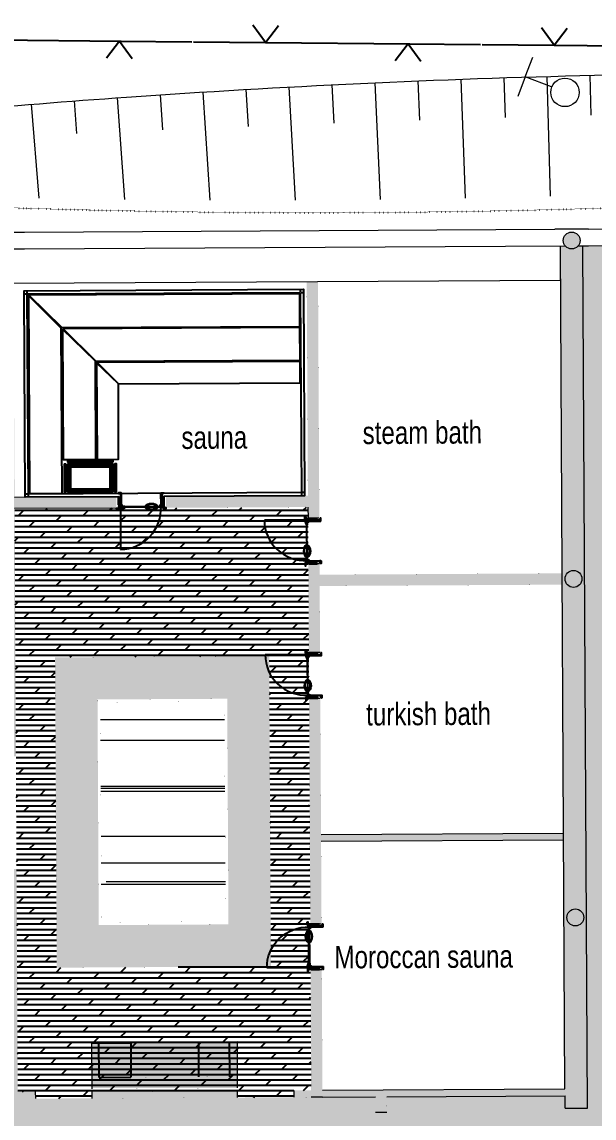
# Model space of a CAD drawing. Header units: millimetres. Extents: x 15176 to 113240, y 14038 to 107702.
# Drawn here: x 53971 to 64114, y 85142 to 104573 of the extents above; entities that cross this region are included whole.
import ezdxf

# ---------------------------------------------------------------- set-up
doc = ezdxf.new("R2010")
doc.units = ezdxf.units.MM
doc.linetypes.add('ADOT1', pattern=[1.6, 0.1, -1.5])
for name, color, linetype in [('contur floor', 175, 'Continuous'), ('doors', 4, 'Continuous'), ('furniture', 34, 'Continuous'), ('hatch', 252, 'Continuous'), ('txt', 164, 'Continuous'), ('wall', 5, 'Continuous')]:
    doc.layers.add(name, color=color, linetype=linetype)
doc.layers.add('plants', color=3, linetype='Continuous', lineweight=25)
doc.styles.add('KOTE', font='romrust.shx', dxfattribs={"width": 0.8})
pattern_1 = [(0, (0, 0), (0, 95.25), []), (45, (0, 0), (-190.4998701525148, 190.4998701525148), [134.7038418160373, -269.4076836320746])]

# ---------------------------------------------------------------- blocks, each defined once
blk = doc.blocks.new('476_3')
for p, q in [((-2.443, 0), (-2.887, 0.61)), ((-2.443, 0), (-1.999, 0.61)), ((-4.942, 0), (-2.443, 0)), ((-2.443, 0), (2.554, 0)), ((-2.443, 0), (-2.443, 0)), ((2.499, 0), (2.055, -0.61)), ((2.499, 0), (4.998, 0)), ((2.499, 0), (2.943, -0.61))]:
    blk.add_line(p, q)
blk = doc.blocks.new('d1')
h = blk.add_hatch(color=4)
edge = h.paths.add_edge_path()
edge.add_arc((-222.3282051278147, -57.29524634482004), 2.512820512842154, 270, 450)
edge.add_line((-222.3282051278147, -54.78242583197789), (-228.8615384611403, -54.78242583197789))
edge.add_line((-228.8615384611403, -54.78242583197789), (-228.8615384611403, -53.77729762692252))
edge.add_arc((-229.866666666283, -53.77729762695162), 1.005128205142682, 1.6590189e-09, 90.00000000165902)
edge.add_line((-229.8666666663121, -52.77216942180894), (-231.3743589739533, -52.77216942180894))
edge.add_arc((-231.3743589739552, -53.77729762692071), 1.005128205111767, 89.99999999989632, 179.9999999998959)
edge.add_line((-232.3794871790669, -53.77729762691888), (-232.3794871790669, -60.81319506277578))
edge.add_arc((-231.3743589739242, -60.81319506280488), 1.005128205142682, 179.999999998341, 269.999999998341)
edge.add_line((-231.3743589739533, -61.81832326794756), (-229.8666666663121, -61.81832326794756))
edge.add_arc((-229.8666666663175, -60.8131950627776), 1.005128205169967, 270.000000000311, 360.0000000003111)
edge.add_line((-228.8615384611476, -60.81319506277214), (-228.8615384611476, -59.80806685765856))
edge.add_line((-228.8615384611476, -59.80806685765856), (-222.3282051278147, -59.8080668576622))
h = blk.add_hatch(color=4)
edge = h.paths.add_edge_path()
edge.add_line((-237.9999999997235, -750.0674663428326), (-236.9009804861354, -750.0674663428354))
edge.add_ellipse((-241.9999999999127, -755.5674663428181), major_axis=(-3.013117404174544, 6.868123725708839), ratio=0.999999999988732, start_angle=274.1305775480669, end_angle=293.47901019734525, ccw=False)
edge.add_line((-235.366750419038, -752.0674663428908), (-238.4292857854324, -752.0674663428899))
edge.add_ellipse((-241.9999999997308, -755.5674663429127), major_axis=(4.578749150377955, 2.008744936074858), ratio=0.999999999998859, start_angle=20.73944226521934, end_angle=111.8854342637375)
edge.add_line((-245.5707142140163, -752.0674663428908), (-248.6332495804107, -752.0674663428899))
edge.add_ellipse((-241.9999999996799, -755.5674663428617), major_axis=(6.868123725537288, 3.013117404099283), ratio=0.9999999999989284, start_angle=47.71800071070612, end_angle=128.4942989801079, ccw=False)
edge.add_line((-239.6084952827223, -748.4589710598339), (-237.9999999997268, -750.0674663428327))
edge = h.paths.add_edge_path(flags=16)
edge.add_line((-236.9009804861344, -750.0674663428399), (-237.9999999997225, -750.0674663428372))
edge.add_line((-237.9999999997235, -750.0674663428326), (-239.608495282719, -748.4589710598337))
edge.add_ellipse((-241.9999999996871, -755.5674663427744), major_axis=(-3.013117404065715, 6.868123725460771), ratio=0.9999999999994826, start_angle=293.47901019838963, end_angle=317.7180007104588, ccw=False)
h = blk.add_hatch(color=4)
edge = h.paths.add_edge_path()
edge.add_arc((-222.3282051279239, -745.5341330095689), 2.512820512809412, -90, 90, ccw=False)
edge.add_line((-222.3282051279239, -748.0469535223783), (-228.8615384612494, -748.0469535223783))
edge.add_line((-228.8615384612494, -748.0469535223783), (-228.8615384612494, -749.0520817275574))
edge.add_arc((-229.866666666363, -749.0520817274919), 1.005128205113579, 269.9999999962672, 359.9999999962672, ccw=False)
edge.add_line((-229.8666666664285, -750.0572099326055), (-231.3743589740625, -750.0572099326127))
edge.add_arc((-231.374358974088, -749.0520817275246), 1.005128205088113, 180.0000000014516, 270.00000000145167, ccw=False)
edge.add_line((-232.3794871791761, -749.0520817275501), (-232.3794871791761, -742.0161842916459))
edge.add_arc((-231.3743589740334, -742.0161842916168), 1.005128205142682, 90.00000000165898, 180.000000001659, ccw=False)
edge.add_line((-231.3743589740625, -741.0110560864741), (-229.8666666664285, -741.0110560864669))
edge.add_arc((-229.8666666664285, -742.0161842916459), 1.005128205179062, 0, 90, ccw=False)
edge.add_line((-228.8615384612494, -742.0161842916459), (-228.8615384612494, -743.0213124967595))
edge.add_line((-228.8615384612494, -743.0213124967595), (-222.3282051279239, -743.0213124967595))
at = {"color": 4}
for p, q in [((-267.930802023584, -30.33087803171293), (-987.654008713318, -30.33087803160015)), ((-267.9308020235767, -27.33087803175658), (-255.999999999658, -27.33087803175658)), ((-267.930802023584, -33.33087803174203), (-255.999999999658, -33.33087803174567)), ((-259.5014989939664, -89.95659023869302), (-223.6646634869685, -89.9565902387003))]:
    blk.add_line(p, q, dxfattribs=at)
for points in [[(-255.9999999996653, -1.163254740731645), (-255.9999999996653, -11.16325474073528), (-265.9999999996653, -11.16325474073165, -0.4142135623730969), (-268.9999999996071, -8.163254740731645), (-268.9999999996071, 35.83674525932656, -0.414213562373095), (-265.999999999658, 38.83674525926835), (-255.999999999658, 38.83674525926835), (-255.9999999996653, 2.836745259268355), (-260.9999999996726, 2.836745259271993), (-260.9999999996653, -1.163254740731645), (-256.0107693475584, -1.163254740735283)], [(-255.999999999789, -801.4985013226506), (-255.999999999789, -791.4985013226506), (-265.999999999789, -791.4985013226433, 0.4142135623730969), (-268.9999999997308, -794.4985013227088), (-268.9999999997453, -838.4985013227015, 0.414213562373095), (-265.9999999997963, -841.4985013226433), (-255.9999999997963, -841.4985013226506), (-255.9999999997963, -805.4985013227088), (-260.9999999997963, -805.4985013227088), (-260.9999999997963, -801.4985013226506), (-256.0107693476821, -801.4985013226506)]]:
    blk.add_lwpolyline(points, format="xyb", dxfattribs=at)
for points in [[(-260.9999999996726, 2.836745259271993), (-260.9999999996653, -1.163254740731645), (-232.9999999995998, -1.163254740738921), (-232.9999999996071, 2.836745259264717)], [(-199.7128205124318, -2.661756063440407), (-199.7128205124318, 3.338243936563231), (-56.00000000003638, 3.338243936563231), (-56.0000000000291, -2.661756063436769)], [(-232.2740132373583, -68.95659023869666), (-232.2740132373583, -110.9565902387585), (-226.2740132373656, -110.9565902387585), (-226.2740132373583, -68.9565902387003)], [(-260.9999999997963, -805.4985013227088), (-260.9999999997963, -801.4985013226506), (-232.9999999997308, -801.4985013226578), (-232.9999999997308, -805.498501322716)], [(-199.7128205125555, -800.6617560634804), (-199.7128205125555, -806.6617560634222), (-56.00000000016007, -806.661756063444), (-56.00000000016007, -800.661756063495)]]:
    blk.add_lwpolyline(points, close=True, dxfattribs=at)
for points in [[(-2.91038e-11, 1.09139e-11), (-4.36557e-11, -49.99999999998909), (9.999999999956344, -49.99999999998909, 0.4142135623730969), (13.00000000002183, -46.99999999998909), (13.0000000000291, -2.999999999989086, 0.414213562373095), (9.999999999970896, 1.09139e-11)], [(-240.725986761885, -110.9565902387585), (-240.725986761885, -68.95659023869302, -0.3530778880241974), (-259.7004055733196, -46.95574974928968), (-259.7259867618777, -31.95659023875123, 1), (-275.7259867618777, -31.95659023874759), (-249.1884690918087, -109.6034011994743, 0.3207328059167949), (-247.2959481325524, -110.9565902387585)], [(-228.8615384611403, -50.76191301152357), (-228.8615384611403, -54.78242583197789), (-219.8153846150017, -54.78242583197789), (-219.8153846150017, -59.8080668576622), (-228.8615384611476, -59.80806685765856), (-228.8615384611476, -63.82857967823293), (-202.2256410252521, -63.82857967823293), (-199.7128205124391, -61.31575916536167), (-199.7128205124318, -3.843698544518702), (-202.2256410252448, -1.330878031705652), (-207.5025641022003, -1.330878031705652), (-208.0836018745467, -6.859083159917645), (-211.9471673554144, -6.859083159917645), (-212.5282051278191, -1.330878031705652), (-216.5358919212813, -1.330878031705652), (-217.6460846330301, -2.33050003936296), (-218.7559172868641, -12.88985239071553), (-218.8087389025241, -13.39241649330143), (-220.3179487175803, -13.39241649329779, -0.799999999999304), (-235.3948717945241, -13.39241649329415), (-236.9040816095876, -13.39241649329779), (-238.0667358789506, -2.330500039355684), (-239.1769285907649, -1.330878031698376), (-243.1846153842198, -1.330878031702014), (-243.7656531565808, -6.859083159910369), (-247.6292186374994, -6.859083159910369), (-248.2102564099041, -1.330878031698376), (-253.487179486794, -1.330878031698376), (-255.9999999996653, -3.843698544569634), (-255.9999999996726, -50.7619130115163)], [(-222.3282051278147, -59.8080668576622, 1), (-222.3282051278147, -54.78242583197789), (-228.8615384611403, -54.78242583197789), (-228.8615384611403, -53.77729762692252, 0.4142135623730951), (-229.8666666663121, -52.77216942180894), (-231.3743589739533, -52.77216942180894, 0.4142135623730909), (-232.3794871790669, -53.77729762691888), (-232.3794871790669, -60.81319506277578, 0.4142135623730951), (-231.3743589739533, -61.81832326794756), (-229.8666666663121, -61.81832326794756, 0.4142135623730951), (-228.8615384611476, -60.81319506277214), (-228.8615384611476, -59.80806685765856)], [(-240.4999999996871, -515.330878031742), (-240.4999999996799, -465.8292870633995, 0.483071960871544), (-240.4999999997235, -700.8324689999681), (-240.499999999709, -651.3308780316838), (-259.19473963778, -651.3308780316838, -0.2764185224987325), (-266.24563826347, -647.1104055907454, -0.2511164052751979), (-266.2456382634482, -519.5513504726805, -0.2764185224987318), (-259.1947396377582, -515.330878031742)], [(-232.4999999996362, -515.330878031742), (-232.4999999996217, -465.8292870633995, -0.483071960871544), (-232.499999999658, -700.8324689999754), (-232.4999999996508, -651.3308780316911), (-213.8052603616379, -651.3308780316911, 0.2764185224987325), (-206.7543617358897, -647.1104055907526, 0.2511164052751979), (-206.7543617358751, -519.5513504726878, 0.2764185224987318), (-213.8052603616234, -515.3308780317493)], [(-228.8615384612494, -752.0674663428981), (-228.8615384612494, -748.0469535223783), (-219.8153846151108, -748.0469535223856), (-219.8153846151108, -743.0213124967595), (-228.8615384612494, -743.0213124967595), (-228.8615384612494, -739.0007996762397), (-202.225641025354, -739.000799676247), (-199.7128205125482, -741.51362018906), (-199.7128205125555, -798.985680809903), (-202.2256410253685, -801.4985013226578), (-207.5025641023167, -801.4985013226578), (-208.0836018746777, -795.970296194504), (-211.9471673555308, -795.970296194504), (-212.5282051279428, -801.4985013226578), (-216.535891921405, -801.4985013226578), (-217.6460846331611, -800.4988793150587), (-218.7559172869878, -789.9395269637062), (-218.8087389026477, -789.4369628611203), (-220.317948717704, -789.4369628611203, 0.799999999999304), (-235.3948717946405, -789.436962861113), (-236.9040816096967, -789.4369628611785), (-238.0667358790743, -800.4988793150515), (-239.1769285908958, -801.4985013226506), (-243.1846153843362, -801.4985013226506), (-243.7656531566972, -795.9702961944968), (-247.6292186376158, -795.9702961944968), (-248.2102564100278, -801.4985013226506), (-253.4871794869105, -801.4985013226578), (-255.999999999789, -798.9856808098375), (-255.9999999997817, -752.0674663428908)], [(-222.3282051279239, -743.0213124967595, -1), (-222.3282051279239, -748.0469535223783), (-228.8615384612494, -748.0469535223783), (-228.8615384612494, -749.0520817275574, -0.4142135623730951), (-229.8666666664285, -750.0572099326055), (-231.3743589740625, -750.0572099326127, -0.4142135623730909), (-232.3794871791761, -749.0520817275501), (-232.3794871791761, -742.0161842916459, -0.4142135623730951), (-231.3743589740625, -741.0110560864741), (-229.8666666664285, -741.0110560864669, -0.4142135623730951), (-228.8615384612494, -742.0161842916459), (-228.8615384612494, -743.0213124967595)], [(-1.527951e-10, -802.6617560634513), (-1.527951e-10, -752.6617560634513), (9.999999999847205, -752.6617560634513, -0.4142135623730969), (12.99999999991269, -755.6617560635095), (12.99999999989814, -799.6617560635095, -0.414213562373095), (9.999999999847205, -802.6617560634513)]]:
    blk.add_lwpolyline(points, format="xyb", close=True, dxfattribs=at)
for points in [[(-232.4999999995489, -55.99850132267238), (-234.9999999995634, -53.49850132266511), (-237.9999999996144, -53.49850132266511), (-240.4999999996144, -55.99850132267238), (-240.4999999997235, -746.8308780317493), (-237.9999999997235, -749.330878031742), (-234.9999999996653, -749.3308780317493), (-232.4999999996653, -746.830878031742), (-232.4999999995489, -55.99850132267238)], [(-199.7128205124463, -49.99999999997453), (-198.7128205124973, -49.99999999997453), (-198.71282051249, -50.99999999997817), (-4.36557e-11, -50.99999999998181), (-3.63798e-11, -35.99999999998181), (-199.7128205124391, -35.99999999997453), (-199.7128205124463, -49.99999999997453)], [(-199.7128205125482, -752.6617560634222), (-198.7128205126137, -752.6617560634222), (-198.7128205126137, -751.6617560634222), (-1.527951e-10, -751.6617560634513), (-1.527951e-10, -766.6617560634513), (-199.7128205125482, -766.6617560634222), (-199.7128205125482, -752.6617560634222)]]:
    blk.add_lwpolyline(points, dxfattribs=at)
blk.add_circle((-267.930802023584, -30.33087803171293), 3, dxfattribs=at)
for centre, radius, start, end in [((-267.9308020236058, -30.33087803170929), 719.7232066897052, 180, 273.0609132490706), ((-241.9999999997599, -755.5674663428617), 7.499999999999998, 27.81813928440273, 152.1818607154129), ((-241.9999999997599, -755.5674663428617), 4.999999999999999, 44.427004000515, 135.572995999485)]:
    blk.add_arc(centre, radius, start, end, dxfattribs=at)

msp = doc.modelspace()

# ---------------------------------------------------------------- hatches: boundary and pattern name
at = {"layer": 'contur floor'}
h = msp.add_hatch(dxfattribs=at)
h.set_pattern_fill('DOLMIT', color=256, scale=15)
h.set_pattern_definition(pattern_1)
h.paths.add_polyline_path([(44600.99890956274, 85189.38101221673), (44800.99593596789, 85190.47162209664), (44799.65993886502, 85435.46797944035), (60239.4303771838, 85519.66306216689), (60240.95894045217, 85239.35374718177), (60440.95596685531, 85240.44435706164), (60439.42740358692, 85520.753672047), (63599.38042075606, 85537.98530814901), (63600.57838218738, 85318.3020571263), (64000.57243499384, 85320.48327688605), (63917.25154960764, 100599.9426160636), (81605.18516290135, 100696.3972259158), (81662.68640211341, 100656.9683445998), (81617.05275080074, 100684.6583670507), (81800.40433139977, 64896.92949975751), (64112.47071810585, 64800.47488990542), (64009.29731403285, 83720.50706566114), (63609.3032612266, 83718.32584590139), (63610.28651955537, 83538.0150441177), (60450.33350238571, 83520.78340801556), (60448.80493911734, 83801.09272300088), (60248.8079127142, 83800.00211312101), (60250.33647598259, 83519.69279813566), (44810.5660376618, 83435.49771540897), (44809.23004055934, 83680.49407275292), (44609.23301415582, 83679.40346287302)])
h.paths.add_polyline_path([(64872.41782195185, 99655.13713757828), (65025.64851007488, 71555.55492794001), (79125.43887149476, 71632.44292447151), (78972.20818337175, 99732.02513410978)], flags=16)
h.paths.add_polyline_path([(79284.70682527605, 69933.28615745483), (79306.79167534361, 65883.34637279174), (66606.98049874548, 65814.09264541941), (66584.89564867792, 69864.0324300825)], flags=16)
h = msp.add_hatch(dxfattribs=at)
h.set_pattern_fill('DOLMIT', color=256, scale=15)
h.set_pattern_definition(pattern_1)
h.paths.add_polyline_path([(54209.52003112977, 85486.78117428868), (54208.86566520185, 85606.77939013054), (53898.870274277, 85605.08894481673), (53842.4857434872, 95944.93520985814), (59042.4084299682, 95973.291066735), (59098.79296075806, 85633.44480169372), (58788.79756983338, 85631.75435637991), (58789.45193576129, 85511.75614053808), (57789.46680374557, 85506.30309113854), (57788.81243781766, 85626.3013069804), (55208.85079721748, 85612.23243953), (55209.5051631454, 85492.23422368814)])
h.paths.add_polyline_path([(54556.87138631262, 93308.79159591647), (58356.81488797188, 93329.51318363418), (58386.80665966851, 87829.59495754837), (54586.86315800922, 87808.87336983066)], flags=16)
at = {"layer": 'contur floor', "linetype": 'ByBlock', "lineweight": 13}
h = msp.add_hatch(dxfattribs=at)
h.set_pattern_fill('AR-RROOF', color=143, scale=50, angle=69, style=0)
h.set_pattern_definition([(0, (25327.59192455947, 41406.08846742971), (2794, 1270), [19050, -2540, 6350, -1270]), (0, (27016.69192455948, 42041.08846742971), (-1270, 1689.1), [3810, -419.1, 7620, -952.5]), (0, (25962.59192455947, 42485.58846742971), (6604.000000000002, 850.9000000000001), [10160, -1778, 5080, -1270])])
h.paths.add_polyline_path([(55361.22193144463, 92513.1659298235), (57561.18922187891, 92525.16263850217), (57582.4561145365, 88625.22062364133), (55382.48882410218, 88613.22391496267)])
at = {"layer": 'furniture'}
h = msp.add_hatch(color=4, dxfattribs=at)
edge = h.paths.add_edge_path()
edge.add_arc((55742.90736121865, 95988.97075241109), 2.512820512831263, 0.3124382647976955, 180.3124382647977)
edge.add_line((55740.39457806639, 95988.95704987668), (55740.4302046558, 95982.42381368086))
edge.add_line((55740.4302046558, 95982.42381368086), (55739.42509139498, 95982.41833266712))
edge.add_arc((55739.43057240876, 95981.4132194062), 1.005128205152989, 90.31243826595268, 180.3124382659527)
edge.add_line((55738.42545914784, 95981.40773839242), (55738.43368066847, 95979.90006850113))
edge.add_arc((55739.43879392937, 95979.90554951488), 1.005128205123726, 180.3124382643027, 270.3124382643027)
edge.add_line((55739.44427494312, 95978.90043625399), (55746.48006776936, 95978.93880335026))
edge.add_arc((55746.47458675562, 95979.94391661117), 1.005128205138199, 270.3124382634687, 360.3124382634687)
edge.add_line((55747.47970001653, 95979.9493976249), (55747.47147849589, 95981.45706751622))
edge.add_arc((55746.46636523497, 95981.45158650247), 1.00512820515283, 0.3124382642936646, 90.31243826429366)
edge.add_line((55746.46088422122, 95982.4566997634), (55745.45577096031, 95982.45121874963))
edge.add_line((55745.45577096031, 95982.45121874963), (55745.4201443709, 95988.98445494549))
h = msp.add_hatch(color=4, dxfattribs=at)
edge = h.paths.add_edge_path()
edge.add_arc((56431.13601515836, 95992.72375305854), 2.512820512816632, 0.3124382644676871, 180.3124382644677, ccw=False)
edge.add_line((56433.64879831061, 95992.73745559293), (56433.68442490001, 95986.2042193971))
edge.add_line((56433.68442490001, 95986.2042193971), (56434.68953816095, 95986.20970041087))
edge.add_arc((56434.69501917464, 95985.20458714997), 1.005128205123409, 0.3124382609847203, 90.31243826098472, ccw=False)
edge.add_line((56435.70013243554, 95985.21006816367), (56435.70835395617, 95983.70239827238))
edge.add_arc((56434.70324069531, 95983.6969172586), 1.005128205094782, -89.68756173402932, 0.3124382659706839, ccw=False)
edge.add_line((56434.70872170909, 95982.69180399773), (56427.67292888279, 95982.65343690146))
edge.add_arc((56427.667447869, 95983.65855016236), 1.005128205138516, 180.3124382667867, 270.31243826678667, ccw=False)
edge.add_line((56426.66233460809, 95983.65306914857), (56426.65411308745, 95985.16073903989))
edge.add_arc((56427.65922634839, 95985.16622005362), 1.005128205167302, 90.31243826345963, 180.3124382634597, ccw=False)
edge.add_line((56427.65374533465, 95986.17133331456), (56428.65885859553, 95986.17681432833))
edge.add_line((56428.65885859553, 95986.17681432833), (56428.62323200612, 95992.71005052415))
h = msp.add_hatch(color=4, dxfattribs=at)
edge = h.paths.add_edge_path()
edge.add_line((56435.7547401617, 95977.07691168535), (56435.74874715401, 95978.17591485873))
edge.add_ellipse((56441.27647058538, 95973.10696292878), major_axis=(-6.851590932501253, -3.05052482314942), ratio=0.999999999988732, start_angle=274.1305775480669, end_angle=293.47901019734525, ccw=False)
edge.add_line((56437.74035118576, 95979.72102821374), (56437.7570513424, 95976.65853838107))
edge.add_ellipse((56441.27647058546, 95973.10696292899), major_axis=(-2.033683215390928, 4.567727288239794), ratio=0.999999999998859, start_angle=20.73944226521934, end_angle=111.8854342637375)
edge.add_line((56437.79599390441, 95969.51721613112), (56437.81269406105, 95966.45472629846))
edge.add_ellipse((56441.27647058544, 95973.10696292901), major_axis=(-3.050524823073225, 6.851590932330116), ratio=0.9999999999989284, start_angle=47.71800071070612, end_angle=128.4942989801079, ccw=False)
edge.add_line((56434.15503999803, 95975.45966911319), (56435.75474016171, 95977.07691168535))
edge = h.paths.add_edge_path(flags=16)
edge.add_line((56435.74874715402, 95978.17591485873), (56435.75474016172, 95977.07691168535))
edge.add_line((56435.7547401617, 95977.07691168535), (56434.15503999803, 95975.45966911319))
edge.add_ellipse((56441.27647058535, 95973.10696292901), major_axis=(-6.851590932253774, -3.050524823039235), ratio=0.9999999999994826, start_angle=293.47901019838963, end_angle=317.7180007104588, ccw=False)
at = {"layer": 'furniture', "linetype": 'ByBlock', "lineweight": 13}
msp.add_hatch(color=254, dxfattribs=at).paths.add_polyline_path([(55204.16840950763, 86470.89293371394), (57788.53978534768, 86470.89293371394), (57788.53978534768, 85676.30056358117), (55204.16840950766, 85676.30056358117)])
at = {"layer": 'hatch', "linetype": 'ByBlock', "lineweight": 13}
h = msp.add_hatch(color=256, dxfattribs=at)
edge = h.paths.add_edge_path()
edge.add_arc((63716.70921826453, 100698.8505193853), 150, 0, 360)
h = msp.add_hatch(color=256, dxfattribs=at)
edge = h.paths.add_edge_path()
edge.add_arc((63716.70921826453, 100698.8505193853), 150, 0, 360)
for points in [[(44600.99890956274, 85189.38101221673), (44800.99593596789, 85190.47162209664), (44799.65993886502, 85435.46797944035), (47949.61310471216, 85452.64508504845), (47948.95873878422, 85572.6433008904), (46798.97583696627, 85566.37229408108), (46798.15787955638, 85716.37006388337), (46698.15936635481, 85715.8247589434), (46698.97732376473, 85565.82698914106), (44799.00557293507, 85555.4661952822), (44789.20448381349, 87352.79878505273), (45984.71312934684, 88561.41745049483), (46686.42700859322, 87867.31513905738), (46693.80971793915, 86513.46722041906), (46793.80823114034, 86514.01252535905), (46786.19964909303, 87909.28118438253), (46055.03716731939, 88632.51266610908), (50756.39697951067, 93385.42787354265), (53656.35386235593, 93401.2417168009), (53666.42760394749, 91553.90987042969), (53866.42463035061, 91555.00048030957), (53842.4857434872, 95944.93520985814), (55646.96041286431, 95954.77524567186), (55645.86980298444, 96154.77227207489), (53841.39513360732, 96144.93223626126), (53817.40171624994, 100544.8668171297), (53717.60717079366, 100506.917722553), (53617.40468984676, 100543.7762072498), (53655.26325247603, 93601.23874320404), (50755.30636963079, 93585.42489994579), (50726.29453813119, 98905.64080598956), (50526.29751172912, 98904.55019610957), (50555.94820770406, 93467.17874443327), (44588.75571200685, 87434.5496559433)], [(58788.79756983338, 85631.75435637997), (59098.79296075815, 85633.44480169372), (59087.12343504216, 87773.41298420701), (59287.12046144658, 87774.50359408691), (59298.7899871612, 85634.53541157368), (63598.72605482812, 85657.98352399102), (63574.67810697693, 90067.91795617982), (59274.74203930993, 90044.4698437624), (59282.70349143306, 88584.49155101954), (59082.70646502989, 88583.40094113967), (59060.89426743225, 92583.34146920207), (59260.89129383548, 92584.43207908195), (59274.08767338202, 90164.46805960446), (63574.02374104894, 90187.91617202177), (63549.97579319769, 94597.85060421051), (59250.03972553069, 94574.4024917931), (59256.47432382198, 93394.4200360147), (59056.47729741875, 93393.32942613479), (59047.89054890894, 94967.97513594729), (59247.8875753122, 94969.06574582716), (59248.94911565082, 94774.39951819627), (63548.88518331782, 94797.8476306136), (63517.25749680141, 100597.7613963039), (63917.25154960767, 100599.9426160636), (64000.57243499381, 85320.48327688608), (63600.57838218758, 85318.30205712633), (63599.38042075626, 85537.98530814899), (60439.42740358692, 85520.753672047), (60440.95596685531, 85240.44435706164), (60240.95894045217, 85239.35374718177), (60239.43037718377, 85519.66306216715), (58789.45193576129, 85511.75614053808)], [(59220.59325877397, 99974.32220467716), (59020.59623237065, 99973.23159479717), (59041.31782008844, 96173.28809313767), (56526.19196075568, 96159.57278366215), (56527.28257063555, 95959.57575725939), (59042.4084299682, 95973.2910667363), (59043.47357889544, 95777.96309287992), (59243.4706052987, 95779.05370275979)], [(49548.93495000919, 85581.36817992941), (53698.87324787391, 85603.99833493686), (53677.33370274628, 89553.93960639849), (53877.33072914937, 89555.03021627839), (53898.87027427697, 85605.08894481676), (54208.86566520185, 85606.77939013057), (54209.5200311298, 85486.78117428868), (49549.5893159371, 85461.3699640875)], [(57788.81243781766, 85626.30130698043), (55208.85079721748, 85612.23243953), (55209.50516314543, 85492.23422368814), (57789.46680374557, 85506.30309113866)]]:
    msp.add_hatch(color=256, dxfattribs=at).paths.add_polyline_path(points)
h = msp.add_hatch(color=256, dxfattribs=at)
edge = h.paths.add_edge_path()
edge.add_arc((63749.4275146609, 94698.93972729173), 150, 0, 360)
h = msp.add_hatch(color=256, dxfattribs=at)
edge = h.paths.add_edge_path()
edge.add_arc((63782.14581105724, 88699.02893519815), 150, 0, 360)
at = {"layer": 'plants', "true_color": 0xedee99}
h = msp.add_hatch(dxfattribs=at)
h.set_pattern_fill('HONEY', color=61, scale=20, angle=69)
h.set_pattern_definition([(69, (0, 0), (-17.20547981118765, 108.6311255489699), [63.5, -127]), (189, (0, 0), (-85.47457446151091, -69.21594537527372), [63.5, -127]), (129, (0, 0), (-102.6800542726985, 39.41518017369616), [-127, 63.5])])
h.paths.add_polyline_path([(54556.87138631262, 93308.79159591647), (58356.81488797188, 93329.51318363418), (58386.80665966851, 87829.59495754837), (54586.86315800922, 87808.87336983066)])
h.paths.add_polyline_path([(55310.95002237387, 92562.89253395432), (57610.91582600973, 92575.43454757292), (57632.72802360725, 88575.49401951052), (55332.7622199714, 88562.95200589192)], flags=16)

# ---------------------------------------------------------------- linework, layer by layer
at = {"color": 7, "linetype": 'Continuous', "lineweight": 20}
for p, q in [((62894.20532783362, 103600.6227021118, -176709.9999997358), (63027.88069424519, 103948.8589373695, -176709.9999997358)), ((62894.20532783362, 103600.6227021118, -176709.9999997358), (62760.52996142206, 103252.3864668541, -176709.9999997358)), ((63361.95432817808, 103421.0706834559, -176709.9999997358), (62894.20532783362, 103600.6227021118, -176709.9999997358))]:
    msp.add_line(p, q, dxfattribs=at)
at = {"color": 7, "linetype": 'Continuous', "lineweight": 13}
for p, q in [((62515.697386121, 103583.4040424192, -176709.9999997358), (62538.59848771099, 102876.6500859083, -176709.9999997358)), ((63278.32361785255, 103606.4656716108, -176709.9999997358), (63337.98917843887, 101481.3644078154, -176709.9999997358)), ((64041.04241236782, 103626.2305032758, -176709.9999997358), (64057.85695458041, 102918.278968373, -176709.9999997358)), ((57942.68166527528, 103375.829961787, -176709.9999997358), (57980.89844427642, 102721.3683442255, -176709.9999997358)), ((58704.45334731712, 103418.6611713634, -176709.9999997358), (58812.82667286575, 101413.8961245293, -176709.9999997358)), ((59466.40305750477, 103458.1990926446, -176709.9999997358), (59500.21581572466, 102778.1839658801, -176709.9999997358)), ((60228.51655837221, 103494.4429868482, -176709.9999997358), (60322.4411951972, 101425.2114168564, -176709.9999997358)), ((60990.77960939886, 103527.3921767318, -176709.9999997358), (61019.41681620441, 102829.9495240204, -176709.9999997358)), ((61753.17796726251, 103557.0460466224, -176709.9999997358), (61830.65619701159, 101447.7085266674, -176709.9999997358)), ((55658.57711118006, 103227.5849141555, -176709.9999997358), (55787.31120598866, 101425.0178133091, -176709.9999997358)), ((56419.72931859319, 103280.2909405821, -176709.9999997358), (56461.36630784802, 102659.5259134276, -176709.9999997358)), ((57181.10224552031, 103329.7062642439, -176709.9999997358), (57301.29181747866, 101413.8085676467, -176709.9999997358)), ((54136.99174075059, 103112.3047538437, -176709.9999997358), (54270.35347631355, 101447.6164779782, -176709.9999997358)), ((54897.65984583981, 103171.589169804, -176709.9999997358), (54941.51921727567, 102592.6883619719, -176709.9999997358))]:
    msp.add_line(p, q, dxfattribs=at)
msp.add_lwpolyline([(46265.08073531082, 102303.7097881904, -0.0048429992908027), (49661.63442879295, 102696.3636129847, -0.0087632756389658), (55824.33361720879, 103239.3443390455, -0.0117702419421353), (64124.10600796322, 103628.183783745, -0.0117702419422087), (72432.98156700746, 103625.9934462865)], format="xyb", dxfattribs=at)
at = {"color": 7, "linetype": 'ADOT1'}
msp.add_lwpolyline([(50512.59058981767, 101418.1379363273, 0.0047998773195823), (53647.54402847518, 101282.8017308953, 0.015524765645507), (63794.4658308161, 101257.469091361, 0.0086255130927414), (69427.10882343279, 101515.6306378327, 0.0086255130926119), (75047.49467389035, 101967.9329234005)], format="xyb", dxfattribs=at)
at = {"color": 7, "linetype": 'Continuous', "lineweight": 20}
msp.add_circle((63598.56165817758, 103323.5728928304, -89164.99999986669), 252.7529999996221, dxfattribs=at)
at = {"layer": 'furniture', "color": 8}
for p, q in [((54010.40758833539, 99750.10407228948, -176709.9999997358), (54053.40694901202, 99750.33855341363, -176709.9999997358)), ((54066.33586608607, 99763.40924977208, -176709.9999997358), (54066.10138496189, 99806.4086104487, -176709.9999997358)), ((58906.02942391729, 99832.8013695413, -176709.9999997358), (58906.26390504147, 99789.80200886467, -176709.9999997358)), ((58919.3346013999, 99776.87309179062, -176709.9999997358), (58962.33396207652, 99777.1075729148, -176709.9999997358)), ((54768.01853780355, 96705.99350130907, -176709.9999997358), (54767.96400730955, 96715.99335262924, -176709.9999997358)), ((54783.10011052477, 96691.07552006983, -176709.9999997358), (54778.10018486468, 96691.04825482285, -176709.9999997358)), ((54778.10018486468, 96691.04825482285, -176709.9999997358), (54780.3359351184, 96281.05435069642, -176709.9999997358)), ((54797.93629602302, 96721.15686977128, -176709.9999997358), (55567.92484767505, 96725.35571780868, -176709.9999997358)), ((54800.4992292407, 96251.16385772394, -176709.9999997358), (54797.93629602302, 96721.15686977128, -176709.9999997358)), ((54802.77263020113, 96751.18368897875, -176709.9999997358), (54812.7724815213, 96751.23821947275, -176709.9999997358)), ((54836.64566600748, 96682.86738459056, -176709.9999997358), (54805.97980147431, 96713.20061311033, -176709.9999997358)), ((55537.81623272662, 96745.19182896701, -176709.9999997358), (54827.82678899553, 96741.32016389357, -176709.9999997358)), ((54827.82678899553, 96741.32016389357, -176709.9999997358), (54827.85405424252, 96736.32023823349, -176709.9999997358)), ((55529.63536249427, 96686.64634782422, -176709.9999997358), (55559.9685910141, 96717.31221235733, -176709.9999997358)), ((55537.8434979736, 96740.19190330693, -176709.9999997358), (55537.81623272662, 96745.19182896701, -176709.9999997358)), ((55562.76133053293, 96755.32800652215, -176709.9999997358), (55552.76147921279, 96755.27347602815, -176709.9999997358)), ((55567.92484767505, 96725.35571780868, -176709.9999997358), (55570.4877808927, 96255.36270576133, -176709.9999997358)), ((55588.08814179734, 96695.4652248362, -176709.9999997358), (55583.08821613726, 96695.43795958921, -176709.9999997358)), ((55590.32389205103, 96285.4713207098, -176709.9999997358), (55588.08814179734, 96695.4652248362, -176709.9999997358)), ((55597.95166688247, 96720.5193836306, -176709.9999997358), (55598.00619737644, 96710.51953231043, -176709.9999997358)), ((54072.75544035627, 96202.19470682059, -176709.9999997358), (54029.75607967965, 96201.96022569641, -176709.9999997358)), ((54086.06061783887, 96146.26642906992, -176709.9999997358), (54085.82613671469, 96189.26578974654, -176709.9999997358)), ((54770.47241003322, 96256.00019190204, -176709.9999997358), (54770.41787953925, 96266.00004322219, -176709.9999997358)), ((54780.3359351184, 96281.05435069642, -176709.9999997358), (54785.33586077849, 96281.0816159434, -176709.9999997358)), ((55570.4877808927, 96255.36270576133, -176709.9999997358), (54800.4992292407, 96251.16385772394, -176709.9999997358)), ((54808.45548590159, 96259.20736317529, -176709.9999997358), (54838.78871442142, 96289.87322770839, -176709.9999997358)), ((54830.58057894214, 96236.32767222569, -176709.9999997358), (54830.60784418916, 96231.3277465656, -176709.9999997358)), ((54830.60784418916, 96231.3277465656, -176709.9999997358), (55540.59728792022, 96235.19941163907, -176709.9999997358)), ((55531.77841090818, 96293.65219094206, -176709.9999997358), (55562.44427544135, 96263.31896242232, -176709.9999997358)), ((55540.59728792022, 96235.19941163907, -176709.9999997358), (55540.57002267323, 96240.19933729913, -176709.9999997358)), ((55585.32396639095, 96285.44405546281, -176709.9999997358), (55590.32389205103, 96285.4713207098, -176709.9999997358)), ((55600.40553911211, 96270.52607422357, -176709.9999997358), (55600.46006960611, 96260.5262229034, -176709.9999997358)), ((58925.7541756701, 96215.65854883913, -176709.9999997358), (58925.98865679424, 96172.6591881625, -176709.9999997358)), ((58981.68245342077, 96228.9637263217, -176709.9999997358), (58938.68309274415, 96228.72924519755, -176709.9999997358))]:
    msp.add_line(p, q, dxfattribs=at)
at = {"layer": 'furniture', "color": 4}
for p, q in [((55775.77092731197, 95951.97611515858, -176709.9999997358), (55775.57550727762, 95987.81241784408, -176709.9999997358)), ((55713.19211162897, 95943.2054363534, -176709.9999997358), (55713.12705237616, 95955.13606099033, -176709.9999997358)), ((55716.19206702497, 95943.2217955016, -176709.9999997358), (55720.11675322484, 95223.50928964524, -176709.9999997358)), ((55719.19202242105, 95943.23815464976, -176709.9999997358), (55719.12696316824, 95955.16877928673, -176709.9999997358))]:
    msp.add_line(p, q, dxfattribs=at)
at = {"layer": 'furniture'}
for p, q in [((55204.16840950763, 86470.89293371391, -176709.9999997359), (55899.83934868407, 86474.68651811397, -176709.9999997358)), ((55337.97369172276, 85862.94028057251, -176709.9999997359), (55334.65456636285, 86471.60449175263, -176709.9999997358)), ((55899.83934868407, 86474.68651811397, -176709.9999997358), (55903.15847404397, 85866.02230693382, -176709.9999997358)), ((57784.13005010795, 86484.96180116432, -176709.9999997359), (57099.82150710284, 86481.23017739324, -176709.9999997358)), ((57099.82150710284, 86481.23017739324, -176709.9999997358), (57103.14063246272, 85872.56596621306, -176709.9999997358)), ((57656.96301861265, 85875.58603194551, -176709.9999997359), (57653.64389325274, 86484.25024312566, -176709.9999997359)), ((55337.97369172276, 85862.94028057251, -176709.9999997359), (55903.158474044, 85866.02230693382, -176709.9999997358))]:
    msp.add_line(p, q, dxfattribs=at)
at = {"layer": 'furniture', "linetype": 'ByBlock', "lineweight": 13}
for p, q in [((55204.16840950763, 86470.89293371394, -176709.9999997358), (55208.5781447475, 85662.23169613077, -176709.9999997358)), ((57784.13005010795, 86484.96180116435, -176709.9999997358), (57788.53978534768, 85676.30056358114, -176709.9999997359))]:
    msp.add_line(p, q, dxfattribs=at)
at = {"layer": 'furniture', "color": 4, "elevation": -176709.9999997358}
for points in [[(55686.03682906381, 96154.99130810867), (54030.06145044605, 96145.96105830354), (54010.10221756907, 99806.10323968236), (58962.02859131017, 99833.10674030767), (58981.98782418715, 96172.96455892886), (56486.0249346763, 96159.35374762808)], [(55735.48890052992, 96011.54601944255), (55735.48344748054, 96012.54600457451), (55736.48343261256, 96012.55145762392), (55735.39984178601, 96211.26132367726), (55720.40006480576, 96211.17952793627), (55721.48910868171, 96011.46967675097), (55735.48890052992, 96011.54601944255)], [(56438.14020942934, 96015.37766870935), (56438.13475637994, 96016.37765384128), (56437.13477124792, 96016.3722007919), (56436.0511804214, 96215.08206684524), (56451.05095740163, 96215.16386258623), (56452.14000127756, 96015.45401140093), (56438.14020942934, 96015.37766870935)], [(55741.66610277639, 95978.79203755877), (55739.17977256986, 95976.27844210522), (55739.19613171805, 95973.27848670911), (55741.7097271716, 95970.79215650258), (56432.53183259568, 95974.55929957936), (56435.01816280221, 95977.0728950329), (56435.00180365401, 95980.07285042902), (56432.48820820046, 95982.55918063555), (55741.66610277639, 95978.79203755877)]]:
    msp.add_lwpolyline(points, dxfattribs=at)
for points in [[(58906.33479468364, 99776.80220214842), (58925.6832860279, 96228.65835555535), (54085.75524707252, 96202.26559646276), (54066.40675572824, 99750.40944305583)], [(55688.15136041766, 96011.28788165993), (55682.15144962555, 96011.25516336353), (55681.36777651598, 96154.96584715595), (55687.36768730808, 96154.99856545235)], [(56486.13949576614, 96015.63941508051), (56492.13940655818, 96015.67213337691), (56491.35573344861, 96159.38281716933), (56485.35582265659, 96159.35009887294)], [(55682.98714286389, 95949.97162979018), (55686.98708339193, 95949.99344198778), (55686.83439800877, 95977.99302568426), (55682.8344574807, 95977.97121348666)], [(55754.62276671478, 95979.08868205998), (55796.6221422595, 95979.31771013475), (55796.5894239631, 95985.31762092683), (55754.59004841838, 95985.08859285206)], [(56491.31037113001, 95954.37952182093), (56487.31043060188, 95954.35770962335), (56487.15774521872, 95982.35729331983), (56491.15768574685, 95982.37910551741)]]:
    msp.add_lwpolyline(points, close=True, dxfattribs=at)
at = {"layer": 'furniture', "color": 34, "elevation": -176709.9999997358}
for points in [[(54088.57002011457, 99720.52985618217), (54107.70038948287, 96212.3854148697), (54685.69179578786, 96215.53727742247), (54669.71328897233, 99145.69031242991)], [(58896.45491045029, 99754.74799875016), (54096.52627677549, 99728.57336163352), (54677.66945170597, 99153.73372292388), (58899.60667907572, 99176.75649748772)], [(54691.83292896347, 99123.81060661236), (54704.41963905265, 96815.64832371863), (55282.4110453577, 96818.80018627137), (55272.93257394136, 98556.9708494739)], [(58899.72674008983, 99154.75691954079), (54699.7891856244, 99131.85411206371), (55280.93236055484, 98557.01447335407), (58902.87850871525, 98576.76541827837)], [(55295.09583781238, 98527.09135704252), (55304.41071826202, 96818.92015335817), (55682.40509816393, 96820.98140603106), (55683.10766562159, 98159.20167316476)], [(58902.99856972936, 98554.76584033141), (55303.0520944733, 98535.1348624939), (55683.10766562156, 98159.20167316476), (58905.0597609758, 98176.77139832938)]]:
    msp.add_lwpolyline(points, close=True, dxfattribs=at)
at = {"layer": 'furniture', "color": 8, "elevation": -176709.9999997358}
for points in [[(54784.5002453549, 96801.08479069034), (54782.51118118965, 96799.07391432757), (54782.65296047405, 96773.07430089515), (54784.66383683687, 96771.08523672988)], [(54784.5002453549, 96801.08479069034), (55580.48841043925, 96805.4254180121), (55580.65200192123, 96775.42586405165), (54784.66383683687, 96771.08523672988)], [(54802.82716069513, 96741.18383765861), (54812.82701201527, 96741.23836815258), (54812.6634205333, 96771.23792211304), (54802.66356921315, 96771.18339161907)], [(55562.81586102693, 96745.328155202), (55552.81600970679, 96745.273624708), (55552.65241822481, 96775.27317866846), (55562.65226954495, 96775.32770916246)], [(55580.48841043925, 96805.4254180121), (55582.49928680211, 96803.43635384695), (55582.64106608648, 96777.43674041453), (55580.65200192123, 96775.42586405165)], [(54719.85565998484, 96735.73130889836), (54717.86659581959, 96733.7204325356), (54747.86614978005, 96733.88402401758), (54745.85527341717, 96735.87308818277)], [(54717.86659581959, 96733.7204325356), (54720.57130832164, 96237.72780705581), (54750.5708622821, 96237.89139853776), (54747.86614978005, 96733.88402401758)], [(54778.0183891237, 96706.04803180305), (54777.96385862972, 96716.04788312322), (54747.96430466924, 96715.88429164124), (54748.01883516324, 96705.8844403211)], [(54783.08920442598, 96693.07549033387), (54779.08926389791, 96693.05367813626), (54779.1001699967, 96691.05370787223), (54783.10011052477, 96691.07552006983)], [(55559.96859101413, 96717.31221235736), (55562.44427544138, 96263.31896242235), (54808.45548590156, 96259.20736317532), (54805.97980147428, 96713.20061311036)], [(54827.83224204491, 96740.32017876155), (54825.83227178082, 96740.30927266277), (54825.85408397843, 96736.3093321347), (54827.85405424252, 96736.32023823349)], [(55529.63536249427, 96686.6463478242), (55531.77841090818, 96293.65219094208), (54838.78871442142, 96289.87322770839), (54836.64566600751, 96682.86738459056)], [(55539.82165604003, 96744.20274993381), (55537.821685776, 96744.191843835), (55537.8434979736, 96740.19190330693), (55539.84346823764, 96740.20280940575)], [(55587.07725056648, 96697.45974205082), (55583.07731003847, 96697.43792985321), (55583.08821613726, 96695.43795958921), (55587.08815666527, 96695.45977178682)], [(55587.95181556232, 96720.46485313657), (55588.0063460563, 96710.46500181642), (55618.00590001678, 96710.6285932984), (55617.95136952278, 96720.62844461855)], [(55647.85276859405, 96738.79176847689), (55645.84189223123, 96740.78083264205), (55619.84227879887, 96740.63905335768), (55617.85321463359, 96738.62817699491)], [(55650.5574810961, 96242.79914299707), (55647.85276859405, 96738.79176847689), (55617.85321463359, 96738.62817699491), (55620.55792713561, 96242.6355515151)], [(54720.57130832164, 96237.72780705581), (54722.58218468446, 96235.73874289056), (54748.58179811682, 96235.88052217494), (54750.5708622821, 96237.89139853776)], [(54780.4722613534, 96256.05472239602), (54780.41773085939, 96266.05457371619), (54750.41817689894, 96265.89098223421), (54750.47270739291, 96255.89113091404)], [(54785.33586077849, 96281.0816159434), (54781.33592025042, 96281.05980374583), (54781.34682634921, 96279.05983348185), (54785.34676687728, 96279.08164567943)], [(54830.58057894214, 96236.32767222569), (54828.58060867805, 96236.31676612687), (54828.60242087566, 96232.31682559883), (54830.60239113975, 96232.32773169762)], [(55542.56999293726, 96240.21024339792), (55540.57002267323, 96240.19933729913), (55540.59183487081, 96236.19939677109), (55542.59180513484, 96236.21030286988)], [(55589.32390691896, 96285.46586766042), (55585.32396639095, 96285.44405546281), (55585.33487248977, 96283.44408519883), (55589.33481301775, 96283.46589739644)], [(55590.40568779196, 96270.47154372957), (55590.46021828597, 96260.47169240942), (55620.45977224642, 96260.6352838914), (55620.40524175242, 96270.63513521155)], [(55648.56841693085, 96240.78826663425), (55650.5574810961, 96242.79914299707), (55620.55792713561, 96242.6355515151), (55622.56880349849, 96240.64648734988)]]:
    msp.add_lwpolyline(points, close=True, dxfattribs=at)
for points in [[(54825.82681873144, 96741.30925779478), (54794.82727963899, 96741.1402132634, 0.4142135623730949), (54777.92023423451, 96724.04776417941), (54778.0892787659, 96693.04822508688), (54783.08920442598, 96693.07549033387), (54782.925612944, 96723.07504429432), (54782.92015989459, 96724.0750294264, -0.4142135623730813), (54794.85454488601, 96736.14028760331), (54795.85453001797, 96736.14574065272), (54825.85408397843, 96736.3093321347)], [(55570.81574208307, 96745.37177959719), (55539.81620299065, 96745.2027350658), (55539.84346823764, 96740.20280940575), (55569.8430221981, 96740.36640088772), (55570.84300733006, 96740.3718539371, -0.4142135623730813), (55582.90826550708, 96728.43746894578), (55582.91371855649, 96727.4374838137), (55583.07731003847, 96697.43792985321), (55588.07723569855, 96697.46519510023), (55587.90819116717, 96728.46473419276, 0.4142135623731145)], [(54785.34676687728, 96279.08164567943), (54780.34684121719, 96279.05438043244), (54780.51588574858, 96248.05484133988, 0.4142135623730854), (54797.60833483262, 96231.14779593542), (54828.60787392507, 96231.31684046681), (54828.58060867805, 96236.31676612687), (54798.58105471759, 96236.15317464489), (54797.58106958563, 96236.14772159551, -0.4142135623730813), (54785.51581140867, 96248.0821065869), (54785.51035835926, 96249.08209171897)], [(55590.50384268121, 96252.47181135329), (55590.33479814985, 96283.47135044582), (55585.33487248977, 96283.44408519883), (55585.49846397174, 96253.44453123838), (55585.50391702112, 96252.44454610627, -0.4142135623730813), (55573.56953202968, 96240.3792879293), (55572.56954689772, 96240.37383487992), (55542.56999293726, 96240.21024339792), (55542.59725818425, 96235.21031773786), (55573.59679727667, 96235.37936226925, 0.4142135623731242)]]:
    msp.add_lwpolyline(points, format="xyb", close=True, dxfattribs=at)
at = {"layer": 'furniture', "color": 4, "elevation": -176709.9999997358}
for points in [[(55684.4006000532, 96210.9832181579), (55734.399856654, 96211.25587062788), (55734.34532615999, 96221.25572194802, 0.4142135623730969), (55731.32901161574, 96224.23931819593), (55687.32966580705, 96223.99938402238, 0.414213562373095), (55684.34606955922, 96220.98306947807)], [(56487.05042215419, 96215.3601723646), (56437.05116555342, 96215.08751989465), (56436.99663505942, 96225.08737121482, -0.4142135623730969), (56439.98023130733, 96228.1036857591), (56483.97957711603, 96228.34361993265, -0.414213562373095), (56486.99589166022, 96225.36002368477)], [(55736.40975161226, 95982.40188962585), (55740.4302046558, 95982.42381368086), (55740.38087553199, 95991.46983302891), (55745.40644183653, 95991.49723809771), (55745.45577096031, 95982.45121874963), (55749.47622400397, 95982.47314280467), (55749.33097713947, 96009.10864421845), (55746.80449145279, 96011.6077248363), (55689.33328532564, 96011.29432685065), (55686.83420470779, 96008.76784116402), (55686.86298003001, 96003.49099654428), (55692.39427139261, 96002.94011298643), (55692.41533960606, 95999.07660494902), (55686.89038509878, 95998.4654302398), (55686.91223921283, 95994.45780303256), (55687.91790029383, 95993.35307781532), (55698.48314762118, 95992.30084233248), (55698.98599229055, 95992.25076200906), (55698.99422208621, 95990.7415746329, -0.799999999999304), (55699.07643729253, 95975.6648757194), (55699.0846670882, 95974.15568834328), (55688.02925511383, 95972.93273018335), (55687.03570190424, 95971.81710298968), (55687.05755601832, 95967.80947578244), (55692.58884738092, 95967.25859222459), (55692.60991559434, 95963.3950841871), (55687.08496108709, 95962.7839094779), (55687.11373640929, 95957.50706485822), (55689.64022209597, 95955.0079842403), (55736.55773898365, 95955.26383158154)], [(55745.4201443709, 95988.98445494549, 1), (55740.39457806639, 95988.95704987668), (55740.4302046558, 95982.42381368086), (55739.42509139498, 95982.41833266712, 0.4142135623730951), (55738.42545914784, 95981.40773839242), (55738.43368066847, 95979.90006850113, 0.4142135623730909), (55739.44427494312, 95978.90043625399), (55746.48006776936, 95978.93880335026, 0.4142135623730951), (55747.47970001653, 95979.9493976249), (55747.47147849589, 95981.45706751622, 0.4142135623730951), (55746.46088422122, 95982.4566997634), (55745.45577096031, 95982.45121874963)], [(56200.99165013887, 95981.29679969963), (56151.49079515939, 95981.02686507872, -0.483071960871544), (56386.49048307232, 95982.30834903882), (56336.98962809294, 95982.03841441794), (56336.88768475418, 96000.73287610285, 0.2764185224987325), (56332.62882616464, 96007.76065545122, 0.2511164052751979), (56205.07166759262, 96007.06506962233, 0.2764185224987318), (56200.88970680011, 95999.99126138454)], [(56437.70487794362, 95986.2261434521), (56433.68442490001, 95986.2042193971), (56433.6350957762, 95995.25023874518), (56428.60952947175, 95995.22283367638), (56428.65885859553, 95986.17681432833), (56424.63840555196, 95986.15489027329), (56424.49315868743, 96012.79039168707), (56426.99223930528, 96015.31687737373), (56484.46344543243, 96015.63027535935), (56486.98993111899, 96013.1311947415), (56487.01870644122, 96007.85435012175), (56481.493751934, 96007.24317541262), (56481.51482014742, 96003.37966737518), (56487.04611150999, 96002.8287838173), (56487.06796562404, 95998.82115661007), (56486.07441241451, 95997.70552941645), (56475.52126903174, 95996.53813259359), (56475.01900044014, 95996.4825712564), (56475.02723023581, 95994.97338388025, 0.799999999999304), (56475.10944544215, 95979.89668496678), (56475.11767523788, 95978.38749759062), (56486.18576723451, 95977.28518178445), (56487.19142831545, 95976.18045656715), (56487.21328242953, 95972.17282935992), (56481.68832792231, 95971.56165465078), (56481.70939613573, 95967.69814661329), (56487.2406874983, 95967.14726305538), (56487.26946282052, 95961.87041843572), (56484.77038220267, 95959.34393274903), (56437.85286531498, 95959.0880854078)], [(56428.62323200612, 95992.71005052415, -1), (56433.64879831061, 95992.73745559293), (56433.68442490001, 95986.2042193971), (56434.68953816095, 95986.20970041087, -0.4142135623730951), (56435.70013243554, 95985.21006816367), (56435.70835395617, 95983.70239827238, -0.4142135623730909), (56434.70872170909, 95982.69180399773), (56427.67292888279, 95982.65343690146, -0.4142135623730951), (56426.66233460809, 95983.65306914857), (56426.65411308745, 95985.16073903989, -0.4142135623730951), (56427.65374533465, 95986.17133331456), (56428.65885859553, 95986.17681432833)], [(55796.66823128864, 95970.86586227402), (55754.66885574395, 95970.63683419925, -0.3530778880241974), (55732.7718108058, 95951.54272582917), (55717.773013798, 95951.4353538632, 1), (55717.86026258839, 95935.43559175095), (55795.36120870276, 95962.39612675749, 0.3207328059167949), (55796.70405761254, 95964.29599858544)], [(56201.03527453405, 95973.29691864343), (56151.53441955461, 95973.02698402255, 0.483071960871544), (56386.53410746751, 95974.30846798263), (56337.03325248812, 95974.03853336175), (56337.13519582688, 95955.34407167678, -0.2764185224987325), (56332.95323503437, 95948.27026343902, -0.2511164052751979), (56205.39607646235, 95947.57467761013, -0.2764185224987318), (56201.13721787281, 95954.60245695847)]]:
    msp.add_lwpolyline(points, format="xyb", close=True, dxfattribs=at)
for points in [[(55686.95981814494, 95954.99336764787), (55696.95966946511, 95955.04789814184), (55697.01419995909, 95945.04804682167, -0.4142135623730969), (55694.03060371123, 95942.03173227748), (55650.0312579025, 95941.79179810395, -0.414213562373095), (55647.01494335831, 95944.77539435172), (55646.96041286431, 95954.77524567186), (55682.95987761687, 95954.97155545023), (55682.98714286389, 95949.97162979018), (55686.98708339193, 95949.99344198778), (55686.95987687074, 95954.98259846008)], [(56487.28316535489, 95959.3576352834), (56477.28331403475, 95959.3031047894), (56477.33784452872, 95949.30325346926, 0.4142135623730969), (56480.35415907303, 95946.31965722147), (56524.35350488173, 95946.55959139502, 0.414213562373095), (56527.33710112952, 95949.57590593921), (56527.28257063552, 95959.57575725939), (56491.28310588302, 95959.37944748101), (56491.31037113001, 95954.37952182093), (56487.31043060188, 95954.35770962335), (56487.28322408069, 95959.34686609564)]]:
    msp.add_lwpolyline(points, format="xyb", dxfattribs=at)
at = {"layer": 'furniture', "linetype": 'ByBlock', "lineweight": 13, "const_width": 0.1, "elevation": -176709.9999997358}
for points in [[(55899.83934868404, 86474.68651811397), (57192.98713693404, 86481.73822172865)], [(55903.15847404397, 85866.02230693382), (56503.14955325334, 85869.29413657347), (56499.83042789344, 86477.95834775362)], [(56503.14955325334, 85869.29413657347), (57103.14063246272, 85872.56596621312), (57099.82150710281, 86481.2301773933)], [(55903.15847404397, 85866.02230693382), (57656.96301861265, 85875.58603194557)], [(57788.53978534768, 85676.30056358117), (57788.53978534768, 85676.30056358117), (55208.57814474753, 85662.23169613082)]]:
    msp.add_lwpolyline(points, dxfattribs=at)
at = {"layer": 'furniture', "color": 4}
msp.add_circle((55716.19206702497, 95943.2217955016, -176709.9999997358), 3, dxfattribs=at)
for centre, radius, start, end in [((55716.19206702497, 95943.22179550157, -176709.9999997358), 719.7232066897053, 270.3124382650537, 3.37335151364917), ((56441.27647058544, 95973.10696292896, -176709.9999997358), 7.5, 118.1305775499102, 242.4942989802332), ((56441.27647058544, 95973.10696292896, -176709.9999997358), 5, 134.7394422654188, 225.8854342644221)]:
    msp.add_arc(centre, radius, start, end, dxfattribs=at)
at = {"layer": 'plants', "color": 61, "true_color": 0xedee99, "const_width": 0.1, "elevation": -176709.9999997358}
for points in [[(54556.87138631262, 93308.79159591647), (58356.81488797188, 93329.51318363418), (58386.80665966851, 87829.59495754837), (54586.86315800922, 87808.87336983066)], [(55310.95002237387, 92562.89253395432), (57610.91582600973, 92575.43454757292), (57632.72802360725, 88575.49401951052), (55332.7622199714, 88562.95200589192)]]:
    msp.add_lwpolyline(points, close=True, dxfattribs=at)
at = {"layer": 'wall', "linetype": 'ByBlock', "lineweight": 13}
for p, q in [((49979.850307257, 100823.944609048, -176709.9999997358), (54015.76282783336, 100845.9529666142, -176709.9999997358)), ((54015.76282783336, 100845.9529666142, -176709.9999997358), (63415.62306877994, 100897.2116309686, -176709.9999997358)), ((64015.61414798931, 100900.4834606082, -176709.9999997358), (63415.62306877994, 100897.2116309686, -176709.9999997358)), ((81616.98838628357, 100696.4615904329, -176709.9999997358), (63917.25154960764, 100599.9426160636, -176709.9999997358)), ((54017.3987426532, 100545.9574270096, -176709.9999997358), (53817.40171624988, 100544.8668171297, -176709.9999997358)), ((63605.45278662068, 100598.2423367267, -176709.9999997358), (54017.3987426532, 100545.9574270096, -176709.9999997358)), ((63598.72605482812, 85657.98352399093, -176709.9999997358), (63517.25749680141, 100597.7613963039, -176709.9999997358)), ((63520.52932644106, 99997.77031709434, -176709.9999997358), (63517.25749680141, 100597.7613963039, -176709.9999997358)), ((63917.25154960764, 100599.9426160636, -176709.9999997358), (63829.05625978828, 100599.4616756408, -176709.9999997358)), ((64017.25006280915, 100600.4879210036, -176709.9999997358), (63917.25154960767, 100599.9426160636, -176709.9999997358)), ((64000.57243499384, 85320.48327688611, -176709.9999997358), (63917.25154960764, 100599.9426160636, -176709.9999997358)), ((53820.67354588956, 99944.87573792037, -176709.9999997358), (63520.52932644106, 99997.77031709434, -176709.9999997358)), ((55681.36777651598, 96154.96584715619, -176709.9999997358), (53841.39513360732, 96144.93223626126, -176709.9999997358)), ((55682.9598776169, 95954.97155545012, -176709.9999997358), (53842.4857434872, 95944.93520985814, -176709.9999997358)), ((59042.4084299682, 95973.291066735, -176709.9999997358), (59043.47357889544, 95777.96309287992, -176709.9999997358)), ((59243.47060529867, 95779.05370275979, -176709.9999997358), (59043.47357889544, 95777.96309287992, -176709.9999997358)), ((59247.8875753122, 94969.06574582716, -176709.9999997358), (59047.89054890894, 94967.97513594729, -176709.9999997358)), ((59256.47432382198, 93394.42003601466, -176709.9999997359), (59056.47729741878, 93393.32942613479, -176709.9999997359)), ((59060.89426743225, 92583.34146920207, -176709.9999997359), (59260.89129383548, 92584.43207908195, -176709.9999997359)), ((63574.02374104894, 90187.91617202171, -176709.9999997358), (59274.08767338202, 90164.46805960446, -176709.9999997358)), ((63574.67810697685, 90067.91795617982, -176709.9999997358), (59274.74203930993, 90044.46984376258, -176709.9999997358)), ((59082.70646502989, 88583.40094113964, -176709.9999997359), (59282.70349143306, 88584.49155101954, -176709.9999997358)), ((59087.12343504338, 87773.41298420701, -176709.9999997359), (59287.12046144658, 87774.50359408691, -176709.9999997359)), ((54208.86566520185, 85606.77939013054, -176709.9999997358), (54209.52003112977, 85486.78117428868, -176709.9999997358)), ((55208.85079721748, 85612.23243953, -176709.9999997358), (55209.5051631454, 85492.23422368811, -176709.9999997358)), ((57788.81243781766, 85626.30130698043, -176709.9999997358), (57789.46680374557, 85506.30309113854, -176709.9999997358)), ((58788.79756983338, 85631.75435637997, -176709.9999997358), (58789.45193576129, 85511.75614053808, -176709.9999997358)), ((59299.4443530892, 85514.53719573177, -176709.9999997359), (59099.44732668606, 85513.44658585187, -176709.9999997359)), ((59298.78998716129, 85634.53541157368, -176709.9999997358), (63598.72605482815, 85657.98352399093, -176709.9999997358)), ((59299.4443530892, 85514.53719573174, -176709.9999997358), (60239.43037718377, 85519.66306216712, -176709.9999997358)), ((60439.42740358692, 85520.753672047, -176709.9999997358), (63599.38042075606, 85537.98530814899, -176709.9999997358)), ((63600.57838218738, 85318.3020571263, -176709.9999997358), (63599.38042075606, 85537.98530814899, -176709.9999997358)), ((63600.57838218758, 85318.3020571263, -176709.9999997358), (64000.57243499381, 85320.48327688608, -176709.9999997358)), ((60440.95596685531, 85240.44435706164, -176709.9999997358), (60240.95894045217, 85239.35374718177, -176709.9999997358))]:
    msp.add_line(p, q, dxfattribs=at)
at = {"layer": 'wall', "color": 0, "linetype": 'ByBlock', "lineweight": 13}
for p, q in [((64015.61414798931, 100900.4834606083, -176709.9999997358), (69415.53386087355, 100929.9299273651, -176709.9999997358)), ((69417.16977569333, 100629.9343877604, -176709.9999997358), (64017.25006280918, 100600.4879210033, -176709.9999997358))]:
    msp.add_line(p, q, dxfattribs=at)
at = {"layer": 'wall', "linetype": 'ByBlock', "lineweight": 13, "const_width": 0.1, "elevation": -176709.9999997358}
for points in [[(64017.25006280915, 100600.4879210035), (64015.61414798931, 100900.4834606083)], [(59243.47060529867, 95779.05370275979), (59220.59325877397, 99974.32220467716), (59020.59623237065, 99973.23159479728)], [(59020.59623237062, 99973.23159479717), (59041.31782008844, 96173.28809313764)], [(59020.59623237065, 99973.23159479728), (59041.31782008841, 96173.28809313834)], [(59041.31782008844, 96173.28809313811), (56491.35573344864, 96159.38281716971)], [(59042.40842996832, 95973.291066735), (56491.28310588302, 95959.37944748101)], [(59047.89054890894, 94967.97513594729), (59056.47729741875, 93393.32942613479)], [(59248.94911565082, 94774.39951819627), (59247.8875753122, 94969.06574582716)], [(63548.88518331779, 94797.8476306136), (59248.94911565082, 94774.39951819627)], [(63549.97579319766, 94597.85060421051), (59250.03972553069, 94574.40249179315)], [(59256.47432382198, 93394.42003601466), (59250.03972553069, 94574.40249179315)], [(59060.89426743225, 92583.34146920207), (59082.70646502989, 88583.40094113964)], [(59282.70349143306, 88584.49155101954), (59260.89129383548, 92584.43207908195)], [(59087.12343504338, 87773.41298420701), (59098.79296075812, 85633.44480169372)], [(59298.78998716129, 85634.53541157348), (59287.12046144658, 87774.50359408691)], [(53898.870274277, 85605.08894481676), (54208.86566520185, 85606.77939013054)], [(55208.85079721748, 85612.23243953), (57788.81243781766, 85626.3013069804)], [(55209.5051631454, 85492.23422368811), (57789.46680374557, 85506.30309113851)], [(58788.79756983338, 85631.75435637991), (59098.79296075815, 85633.44480169372)], [(58789.45193576129, 85511.75614053803), (59099.44732668606, 85513.44658585187)], [(60240.95894045217, 85239.35374718177), (60239.43037718386, 85519.66306216712)], [(60439.42740358692, 85520.753672047), (60439.42740358692, 85520.753672047), (60440.95596685531, 85240.44435706164)], [(49549.5893159371, 85461.3699640875), (54209.5200311298, 85486.78117428868)]]:
    msp.add_lwpolyline(points, dxfattribs=at)
at = {"layer": 'wall', "color": 0, "linetype": 'ByBlock', "lineweight": 13, "const_width": 0.1, "elevation": -176709.9999997358}
msp.add_lwpolyline([(64016.70475786919, 100700.4864342051), (64116.70327107076, 100701.0317391451), (64116.15796613082, 100801.0302523466), (64016.15945292925, 100800.4849474067)], dxfattribs=at)
at = {"layer": 'wall', "color": 4, "linetype": 'ByBlock', "lineweight": 13, "const_width": 0.1, "elevation": -176709.9999997358}
msp.add_lwpolyline([(55361.22193144463, 92513.1659298235), (57561.18922187891, 92525.16263850217), (57582.4561145365, 88625.22062364133), (55382.48882410218, 88613.22391496267), (55361.22193144463, 92513.16592982353)], close=True, dxfattribs=at)
at = {"layer": 'wall', "linetype": 'ByBlock', "lineweight": 13}
for centre in [(63716.70921826453, 100698.8505193853, -176709.9999997358), (63716.70921826453, 100698.8505193853, -176709.9999997358), (63749.4275146609, 94698.93972729173, -176709.9999997358), (63782.14581105724, 88699.02893519815, -176709.9999997358)]:
    msp.add_circle(centre, 150, dxfattribs=at)

# ---------------------------------------------------------------- block references
at = {"color": 7, "lineweight": 13, "xscale": 511.7477087928032, "yscale": 499.9999999992524, "zscale": 511.7477087928032, "rotation": 359.4684000000098}
for p in [(54424.20084393138, 104244.4833383575, -176709.9999997358), (59541.45770704205, 104197.0076345663, -176709.9999997358), (64658.71457015272, 104149.531930775, -176709.9999997358)]:
    msp.add_blockref('476_3', p, dxfattribs=at)
at = {"layer": 'doors', "linetype": 'ByBlock', "lineweight": 13}
for p, rotation in [((59256.98329942831, 95775.78909567371, -176709.9999997358), 0.3124382645058196), ((59269.98701795188, 93391.15542892861, -176709.9999997359), 0.312438264470909)]:
    msp.add_blockref('d1', p, dxfattribs=dict(at, rotation=rotation))
at = {"layer": 'doors', "linetype": 'ByBlock', "lineweight": 13, "xscale": -1, "rotation": 180.3124382645404}
msp.add_blockref('d1', (59300.59674835831, 87777.91537560814, -176709.9999997359), dxfattribs=at)

# ---------------------------------------------------------------- texts
at = {"layer": 'txt', "linetype": 'ByBlock', "lineweight": 13, "style": 'KOTE', "width": 0.8}
for s, p in [('steam bath', (60012.09916559703, 97089.17706514566, -176709.9999997358)), ('sauna', (56799.39995430692, 97003.85670017794, -176709.9999997358)), ('turkish bath', (60074.95144714255, 92101.30455922458, -176709.9999997358)), ('Moroccan sauna', (59512.14904497983, 87794.26636779419))]:
    msp.add_text(s, height=400, rotation=0.3124382645148268, dxfattribs=at).set_placement(p)

doc.saveas('drawing.dxf')
